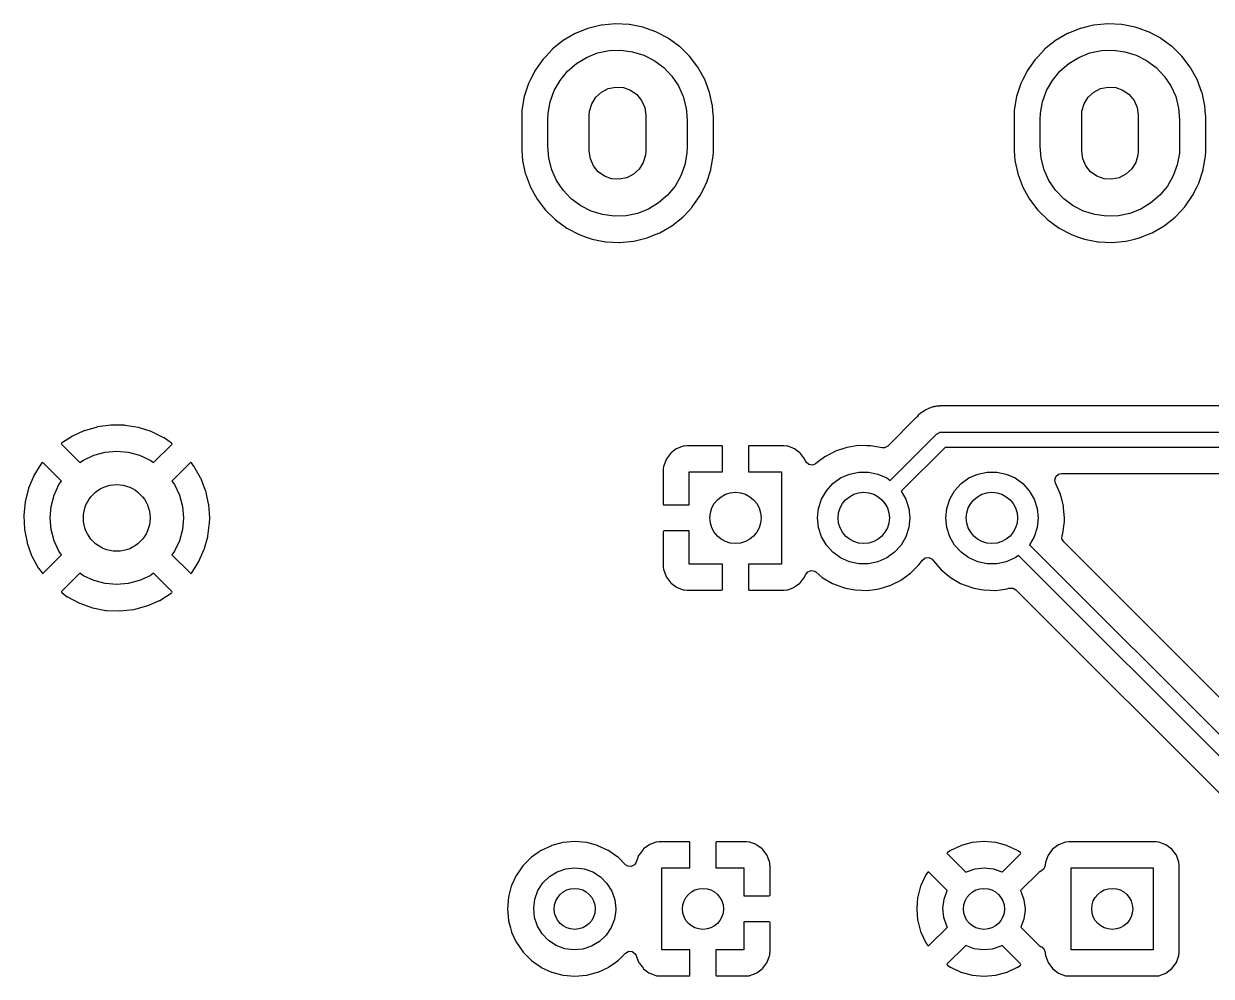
# Model space of a CAD drawing. Extents: x 41 to 172, y -227 to -42.
# Drawn here: x 61.05 to 84.21, y -205.78 to -187.22 of the extents above; entities that cross this region are included whole.
import ezdxf

# ---------------------------------------------------------------- set-up
doc = ezdxf.new("R2010")
doc.units = 0
doc.layers.add('BLACK', color=7, linetype='CONTINUOUS')

msp = doc.modelspace()

# ---------------------------------------------------------------- linework, layer by layer
at = {"layer": 'BLACK', "linetype": 'CONTINUOUS'}
for p, q in [((72.0499, -187.309), (71.8071, -187.407)), ((72.0542, -187.307), (72.0499, -187.309)), ((72.0499, -187.309), (72.0499, -187.309)), ((72.1831, -187.276), (72.0542, -187.307)), ((72.3131, -187.244), (72.1831, -187.276)), ((72.3176, -187.243), (72.3131, -187.244)), ((72.3131, -187.244), (72.3131, -187.244)), ((72.5875, -187.217), (72.3176, -187.243)), ((72.5921, -187.217), (72.5875, -187.217)), ((72.8538, -187.23), (72.5921, -187.217)), ((72.5921, -187.217), (72.5921, -187.217)), ((72.8583, -187.23), (72.8538, -187.23)), ((72.8538, -187.23), (72.8538, -187.23)), ((72.8628, -187.231), (72.8583, -187.23)), ((73.0263, -187.264), (72.8628, -187.231)), ((72.8628, -187.231), (72.8628, -187.231)), ((73.1244, -187.283), (73.0263, -187.264)), ((73.198, -187.309), (73.1244, -187.283)), ((73.3757, -187.372), (73.198, -187.309)), ((81.6499, -187.309), (81.4071, -187.407)), ((81.6542, -187.307), (81.6499, -187.309)), ((81.6499, -187.309), (81.6499, -187.309)), ((81.7831, -187.276), (81.6542, -187.307)), ((81.9131, -187.244), (81.7831, -187.276)), ((81.9176, -187.243), (81.9131, -187.244)), ((81.9131, -187.244), (81.9131, -187.244)), ((82.1875, -187.217), (81.9176, -187.243)), ((82.1921, -187.217), (82.1875, -187.217)), ((82.4538, -187.23), (82.1921, -187.217)), ((82.1921, -187.217), (82.1921, -187.217)), ((82.4583, -187.23), (82.4538, -187.23)), ((82.4538, -187.23), (82.4538, -187.23)), ((82.4628, -187.231), (82.4583, -187.23)), ((82.6263, -187.264), (82.4628, -187.231)), ((82.4628, -187.231), (82.4628, -187.231)), ((82.7244, -187.283), (82.6263, -187.264)), ((82.798, -187.309), (82.7244, -187.283)), ((82.9757, -187.372), (82.798, -187.309)), ((71.8028, -187.409), (71.5688, -187.546)), ((71.8071, -187.407), (71.8028, -187.409)), ((73.3758, -187.372), (73.3757, -187.372)), ((73.3801, -187.373), (73.3758, -187.372)), ((73.62, -187.499), (73.3801, -187.373)), ((73.6237, -187.502), (73.62, -187.499)), ((73.8131, -187.64), (73.6237, -187.502)), ((81.4028, -187.409), (81.1688, -187.546)), ((81.4071, -187.407), (81.4028, -187.409)), ((82.9758, -187.372), (82.9757, -187.372)), ((82.9801, -187.373), (82.9758, -187.372)), ((83.22, -187.499), (82.9801, -187.373)), ((83.2237, -187.502), (83.22, -187.499)), ((83.4131, -187.64), (83.2237, -187.502)), ((71.3539, -187.719), (71.2292, -187.852)), ((71.3571, -187.715), (71.3539, -187.719)), ((71.5688, -187.546), (71.3571, -187.715)), ((72.2392, -187.787), (72.4643, -187.74)), ((72.4643, -187.74), (72.6941, -187.732)), ((72.6941, -187.732), (72.922, -187.762)), ((72.922, -187.762), (73.1417, -187.83)), ((73.8393, -187.659), (73.8131, -187.64)), ((73.8425, -187.662), (73.8393, -187.659)), ((73.9724, -187.789), (73.8425, -187.662)), ((80.9539, -187.719), (80.8292, -187.852)), ((80.9571, -187.715), (80.9539, -187.719)), ((81.1688, -187.546), (80.9571, -187.715)), ((81.8392, -187.787), (82.0643, -187.74)), ((82.0643, -187.74), (82.2941, -187.732)), ((82.2941, -187.732), (82.522, -187.762)), ((82.522, -187.762), (82.7417, -187.83)), ((83.4393, -187.659), (83.4131, -187.64)), ((83.4425, -187.662), (83.4393, -187.659)), ((83.5724, -187.789), (83.4425, -187.662)), ((71.172, -187.914), (71.0174, -188.136)), ((71.2292, -187.852), (71.172, -187.914)), ((71.655, -188.142), (71.8287, -187.991)), ((71.8287, -187.991), (72.0253, -187.872)), ((72.0253, -187.872), (72.2392, -187.787)), ((73.1417, -187.83), (73.3467, -187.934)), ((73.3467, -187.934), (73.5312, -188.071)), ((74.0332, -187.849), (73.9724, -187.789)), ((74.1977, -188.064), (74.0332, -187.849)), ((80.772, -187.914), (80.6174, -188.136)), ((80.8292, -187.852), (80.772, -187.914)), ((81.255, -188.142), (81.4287, -187.991)), ((81.4287, -187.991), (81.6253, -187.872)), ((81.6253, -187.872), (81.8392, -187.787)), ((82.7417, -187.83), (82.9467, -187.934)), ((82.9467, -187.934), (83.1312, -188.071)), ((83.6332, -187.849), (83.5724, -187.789)), ((83.7977, -188.064), (83.6332, -187.849)), ((71.0154, -188.14), (70.9333, -188.305)), ((71.0174, -188.136), (71.0154, -188.14)), ((71.0154, -188.14), (71.0154, -188.14)), ((71.5092, -188.32), (71.655, -188.142)), ((73.5312, -188.071), (73.6899, -188.238)), ((74.3293, -188.301), (74.1977, -188.064)), ((80.6154, -188.14), (80.5333, -188.305)), ((80.6174, -188.136), (80.6154, -188.14)), ((80.6154, -188.14), (80.6154, -188.14)), ((81.1092, -188.32), (81.255, -188.142)), ((83.1312, -188.071), (83.2899, -188.238)), ((83.9293, -188.301), (83.7977, -188.064)), ((70.8966, -188.379), (70.8122, -188.637)), ((70.9333, -188.305), (70.8966, -188.379)), ((71.3954, -188.52), (71.5092, -188.32)), ((72.4491, -188.481), (72.5955, -188.451)), ((72.5955, -188.451), (72.7444, -188.462)), ((72.7444, -188.462), (72.8848, -188.513)), ((73.6899, -188.238), (73.8183, -188.429)), ((73.8183, -188.429), (73.9128, -188.638)), ((74.4254, -188.555), (74.3293, -188.301)), ((80.4966, -188.379), (80.4122, -188.637)), ((80.5333, -188.305), (80.4966, -188.379)), ((80.9954, -188.52), (81.1092, -188.32)), ((82.0491, -188.481), (82.1955, -188.451)), ((82.1955, -188.451), (82.3444, -188.462)), ((82.3444, -188.462), (82.4848, -188.513)), ((83.2899, -188.238), (83.4183, -188.429)), ((83.4183, -188.429), (83.5128, -188.638)), ((84.0254, -188.555), (83.9293, -188.301)), ((70.8122, -188.637), (70.7658, -188.904)), ((71.317, -188.736), (71.3954, -188.52)), ((72.1275, -188.776), (72.2062, -188.649)), ((72.2062, -188.649), (72.3161, -188.548)), ((72.3161, -188.548), (72.4491, -188.481)), ((72.8848, -188.513), (73.0065, -188.599)), ((73.0065, -188.599), (73.1004, -188.715)), ((73.9128, -188.638), (73.9706, -188.861)), ((74.4264, -188.559), (74.4254, -188.555)), ((74.4829, -188.815), (74.4264, -188.559)), ((74.4264, -188.559), (74.4264, -188.559)), ((80.4122, -188.637), (80.3658, -188.904)), ((80.917, -188.736), (80.9954, -188.52)), ((81.7275, -188.776), (81.8062, -188.649)), ((81.8062, -188.649), (81.9161, -188.548)), ((81.9161, -188.548), (82.0491, -188.481)), ((82.4848, -188.513), (82.6065, -188.599)), ((82.6065, -188.599), (82.7004, -188.715)), ((83.5128, -188.638), (83.5706, -188.861)), ((84.0264, -188.559), (84.0254, -188.555)), ((84.0829, -188.815), (84.0264, -188.559)), ((84.0264, -188.559), (84.0264, -188.559)), ((70.7658, -188.904), (70.7615, -188.99)), ((71.276, -188.962), (71.317, -188.736)), ((72.08, -189), (72.0859, -188.92)), ((72.0859, -188.92), (72.1275, -188.776)), ((73.1004, -188.715), (73.1597, -188.852)), ((73.1597, -188.852), (73.18, -189)), ((73.9706, -188.861), (73.99, -189.09)), ((74.4839, -188.82), (74.4829, -188.815)), ((74.4842, -188.824), (74.4839, -188.82)), ((74.4963, -188.991), (74.4842, -188.824)), ((80.3658, -188.904), (80.3615, -188.99)), ((80.876, -188.962), (80.917, -188.736)), ((81.68, -189), (81.6859, -188.92)), ((81.6859, -188.92), (81.7275, -188.776)), ((82.7004, -188.715), (82.7597, -188.852)), ((82.7597, -188.852), (82.78, -189)), ((83.5706, -188.861), (83.59, -189.09)), ((84.0839, -188.82), (84.0829, -188.815)), ((84.0842, -188.824), (84.0839, -188.82)), ((84.0963, -188.991), (84.0842, -188.824)), ((70.7615, -188.99), (70.7615, -189.679)), ((71.27, -189.09), (71.276, -188.962)), ((71.27, -189.61), (71.27, -189.09)), ((72.08, -189.7), (72.08, -189)), ((73.18, -189), (73.18, -189.7)), ((73.99, -189.09), (73.99, -189.61)), ((74.4985, -189.021), (74.4963, -188.991)), ((74.4985, -189.71), (74.4985, -189.021)), ((80.3615, -188.99), (80.3615, -189.679)), ((80.87, -189.09), (80.876, -188.962)), ((80.87, -189.61), (80.87, -189.09)), ((81.68, -189.7), (81.68, -189)), ((82.78, -189), (82.78, -189.7)), ((83.59, -189.09), (83.59, -189.61)), ((84.0985, -189.021), (84.0963, -188.991)), ((84.0985, -189.71), (84.0985, -189.021)), ((71.2894, -189.839), (71.27, -189.61)), ((73.99, -189.61), (73.984, -189.738)), ((80.8894, -189.839), (80.87, -189.61)), ((83.59, -189.61), (83.584, -189.738)), ((70.7615, -189.679), (70.7617, -189.681)), ((70.7617, -189.681), (70.7697, -189.792)), ((70.7617, -189.681), (70.7617, -189.681)), ((70.7697, -189.792), (70.7761, -189.88)), ((71.3472, -190.062), (71.2894, -189.839)), ((72.1003, -189.848), (72.08, -189.7)), ((72.1595, -189.985), (72.1003, -189.848)), ((73.1741, -189.78), (73.1324, -189.924)), ((73.18, -189.7), (73.1741, -189.78)), ((73.984, -189.738), (73.943, -189.964)), ((74.4495, -190.053), (74.4936, -189.8)), ((74.4936, -189.8), (74.4942, -189.796)), ((74.4936, -189.8), (74.4936, -189.8)), ((74.4942, -189.796), (74.4985, -189.71)), ((80.3615, -189.679), (80.3617, -189.681)), ((80.3617, -189.681), (80.3697, -189.792)), ((80.3617, -189.681), (80.3617, -189.681)), ((80.3697, -189.792), (80.3761, -189.88)), ((80.9472, -190.062), (80.8894, -189.839)), ((81.7003, -189.848), (81.68, -189.7)), ((81.7595, -189.985), (81.7003, -189.848)), ((82.7741, -189.78), (82.7325, -189.924)), ((82.78, -189.7), (82.7741, -189.78)), ((83.584, -189.738), (83.543, -189.964)), ((84.0495, -190.053), (84.0936, -189.8)), ((84.0936, -189.8), (84.0942, -189.796)), ((84.0936, -189.8), (84.0936, -189.8)), ((84.0942, -189.796), (84.0985, -189.71)), ((70.7761, -189.88), (70.7771, -189.885)), ((70.7771, -189.885), (70.7771, -189.885)), ((70.7771, -189.885), (70.8319, -190.133)), ((71.4417, -190.271), (71.3472, -190.062)), ((72.2535, -190.101), (72.1595, -189.985)), ((73.0538, -190.051), (72.9439, -190.152)), ((73.1324, -189.924), (73.0538, -190.051)), ((73.943, -189.964), (73.8646, -190.18)), ((74.3634, -190.321), (74.4478, -190.063)), ((74.4478, -190.063), (74.4495, -190.053)), ((80.3761, -189.88), (80.3771, -189.885)), ((80.3771, -189.885), (80.3771, -189.885)), ((80.3771, -189.885), (80.4319, -190.133)), ((81.0417, -190.271), (80.9472, -190.062)), ((81.8535, -190.101), (81.7595, -189.985)), ((82.6538, -190.051), (82.5439, -190.152)), ((82.7325, -189.924), (82.6538, -190.051)), ((83.543, -189.964), (83.4646, -190.18)), ((83.9634, -190.321), (84.0478, -190.063)), ((84.0478, -190.063), (84.0495, -190.053)), ((70.8319, -190.133), (70.8346, -190.145)), ((70.8346, -190.145), (70.9307, -190.399)), ((71.5701, -190.462), (71.4417, -190.271)), ((72.3752, -190.187), (72.2535, -190.101)), ((72.5156, -190.238), (72.3752, -190.187)), ((72.6645, -190.249), (72.5156, -190.238)), ((72.8109, -190.219), (72.6645, -190.249)), ((72.9439, -190.152), (72.8109, -190.219)), ((73.8646, -190.18), (73.7508, -190.38)), ((80.4319, -190.133), (80.4346, -190.145)), ((80.4346, -190.145), (80.5307, -190.399)), ((81.1701, -190.462), (81.0417, -190.271)), ((81.9752, -190.187), (81.8535, -190.101)), ((82.1156, -190.238), (81.9752, -190.187)), ((82.2645, -190.249), (82.1156, -190.238)), ((82.4109, -190.219), (82.2645, -190.249)), ((82.5439, -190.152), (82.4109, -190.219)), ((83.4646, -190.18), (83.3508, -190.38)), ((70.9307, -190.399), (71.0623, -190.636)), ((71.7288, -190.629), (71.5701, -190.462)), ((73.7508, -190.38), (73.605, -190.558)), ((74.2426, -190.564), (74.3246, -190.399)), ((74.3246, -190.399), (74.3613, -190.325)), ((74.3613, -190.325), (74.3634, -190.321)), ((74.3613, -190.325), (74.3613, -190.325)), ((80.5307, -190.399), (80.6623, -190.636)), ((81.3288, -190.629), (81.1701, -190.462)), ((83.3508, -190.38), (83.205, -190.558)), ((83.8426, -190.564), (83.9246, -190.399)), ((83.9246, -190.399), (83.9613, -190.325)), ((83.9613, -190.325), (83.9634, -190.321)), ((83.9613, -190.325), (83.9613, -190.325)), ((71.0623, -190.636), (71.2268, -190.851)), ((71.9133, -190.766), (71.7288, -190.629)), ((72.1183, -190.87), (71.9133, -190.766)), ((73.4313, -190.709), (73.2347, -190.828)), ((73.605, -190.558), (73.4313, -190.709)), ((74.088, -190.786), (74.2426, -190.564)), ((80.6623, -190.636), (80.8268, -190.851)), ((81.5133, -190.766), (81.3288, -190.629)), ((81.7183, -190.87), (81.5133, -190.766)), ((83.0313, -190.709), (82.8347, -190.828)), ((83.205, -190.558), (83.0313, -190.709)), ((83.688, -190.786), (83.8426, -190.564)), ((71.2268, -190.851), (71.4207, -191.041)), ((72.338, -190.938), (72.1183, -190.87)), ((72.5659, -190.968), (72.338, -190.938)), ((72.7957, -190.96), (72.5659, -190.968)), ((73.0208, -190.913), (72.7957, -190.96)), ((73.2347, -190.828), (73.0208, -190.913)), ((73.6912, -191.154), (73.9029, -190.985)), ((73.9029, -190.985), (74.0244, -190.855)), ((74.0244, -190.855), (74.0849, -190.79)), ((74.0849, -190.79), (74.088, -190.786)), ((74.0849, -190.79), (74.0849, -190.79)), ((80.8268, -190.851), (81.0207, -191.041)), ((81.938, -190.938), (81.7183, -190.87)), ((82.1659, -190.968), (81.938, -190.938)), ((82.3957, -190.96), (82.1659, -190.968)), ((82.6208, -190.913), (82.3957, -190.96)), ((82.8347, -190.828), (82.6208, -190.913)), ((83.2912, -191.154), (83.5029, -190.985)), ((83.5029, -190.985), (83.6244, -190.855)), ((83.6244, -190.855), (83.6849, -190.79)), ((83.6849, -190.79), (83.688, -190.786)), ((83.6849, -190.79), (83.6849, -190.79)), ((71.4207, -191.041), (71.64, -191.201)), ((71.64, -191.201), (71.8799, -191.327)), ((73.4572, -191.291), (73.6912, -191.154)), ((81.0207, -191.041), (81.24, -191.201)), ((81.24, -191.201), (81.4799, -191.327)), ((83.0572, -191.291), (83.2912, -191.154)), ((71.8799, -191.327), (71.8842, -191.328)), ((71.8842, -191.328), (71.8843, -191.328)), ((71.8843, -191.328), (72.0171, -191.375)), ((72.0171, -191.375), (72.1356, -191.417)), ((72.1356, -191.417), (72.2337, -191.436)), ((72.2337, -191.436), (72.3972, -191.469)), ((72.3972, -191.469), (72.3972, -191.469)), ((72.3972, -191.469), (72.4017, -191.47)), ((72.4017, -191.47), (72.4062, -191.47)), ((72.4062, -191.47), (72.4062, -191.47)), ((72.4062, -191.47), (72.6679, -191.483)), ((72.6725, -191.483), (72.9424, -191.457)), ((72.9424, -191.457), (72.9469, -191.456)), ((72.9469, -191.456), (73.1066, -191.417)), ((72.9469, -191.456), (72.9469, -191.456)), ((73.1066, -191.417), (73.2058, -191.393)), ((73.2058, -191.393), (73.365, -191.328)), ((73.365, -191.328), (73.4529, -191.293)), ((73.4529, -191.293), (73.4572, -191.291)), ((73.4529, -191.293), (73.4529, -191.293)), ((81.4799, -191.327), (81.4842, -191.328)), ((81.4842, -191.328), (81.4843, -191.328)), ((81.4843, -191.328), (81.6171, -191.375)), ((81.6171, -191.375), (81.7356, -191.417)), ((81.7356, -191.417), (81.8337, -191.436)), ((81.8337, -191.436), (81.9972, -191.469)), ((81.9972, -191.469), (81.9972, -191.469)), ((81.9972, -191.469), (82.0017, -191.47)), ((82.0017, -191.47), (82.0062, -191.47)), ((82.0062, -191.47), (82.0062, -191.47)), ((82.0062, -191.47), (82.2679, -191.483)), ((82.2725, -191.483), (82.5424, -191.457)), ((82.5424, -191.457), (82.5469, -191.456)), ((82.5469, -191.456), (82.7066, -191.417)), ((82.5469, -191.456), (82.5469, -191.456)), ((82.7066, -191.417), (82.8058, -191.393)), ((82.8058, -191.393), (82.965, -191.328)), ((82.965, -191.328), (83.0529, -191.293)), ((83.0529, -191.293), (83.0572, -191.291)), ((83.0529, -191.293), (83.0529, -191.293)), ((72.6679, -191.483), (72.6679, -191.483)), ((72.6679, -191.483), (72.6725, -191.483)), ((82.2679, -191.483), (82.2679, -191.483)), ((82.2679, -191.483), (82.2725, -191.483)), ((78.6904, -194.717), (78.6836, -194.721)), ((78.7348, -194.704), (78.6904, -194.717)), ((78.746, -194.7), (78.7348, -194.704)), ((78.7816, -194.686), (78.746, -194.7)), ((78.7889, -194.683), (78.7816, -194.686)), ((78.7816, -194.686), (78.7816, -194.686)), ((78.7968, -194.682), (78.7889, -194.683)), ((78.8032, -194.681), (78.7968, -194.682)), ((78.7968, -194.682), (78.7968, -194.682)), ((78.8102, -194.68), (78.8032, -194.681)), ((78.8296, -194.676), (78.8102, -194.68)), ((78.8502, -194.67), (78.8296, -194.676)), ((78.8963, -194.669), (78.8502, -194.67)), ((78.9082, -194.668), (78.8963, -194.669)), ((78.9126, -194.667), (78.9082, -194.668)), ((78.9417, -194.667), (78.9126, -194.667)), ((78.9456, -194.667), (78.9417, -194.667)), ((78.9614, -194.667), (78.9456, -194.667)), ((79.0165, -194.665), (78.9614, -194.667)), ((79.0242, -194.667), (79.0165, -194.665)), ((79.0361, -194.667), (79.0242, -194.667)), ((79.0242, -194.667), (79.0242, -194.667)), ((100.319, -194.667), (79.0361, -194.667)), ((78.4622, -194.887), (77.9004, -195.448)), ((78.4702, -194.878), (78.4622, -194.887)), ((78.4946, -194.848), (78.4702, -194.878)), ((78.4996, -194.842), (78.4946, -194.848)), ((78.4946, -194.848), (78.4946, -194.848)), ((78.517, -194.83), (78.4996, -194.842)), ((78.532, -194.817), (78.517, -194.83)), ((78.5472, -194.802), (78.532, -194.817)), ((78.554, -194.798), (78.5472, -194.802)), ((78.5869, -194.778), (78.554, -194.798)), ((78.554, -194.798), (78.554, -194.798)), ((78.5969, -194.772), (78.5869, -194.778)), ((78.6121, -194.76), (78.5969, -194.772)), ((78.6342, -194.744), (78.6121, -194.76)), ((78.6542, -194.736), (78.6342, -194.744)), ((78.6719, -194.728), (78.6542, -194.736)), ((78.6836, -194.721), (78.6719, -194.728)), ((62.2258, -195.154), (61.9903, -195.262)), ((62.2345, -195.15), (62.2258, -195.154)), ((62.4835, -195.078), (62.2345, -195.15)), ((62.4927, -195.076), (62.4835, -195.078)), ((62.7497, -195.041), (62.4927, -195.076)), ((62.759, -195.04), (62.7497, -195.041)), ((63.0183, -195.044), (62.759, -195.04)), ((63.0276, -195.045), (63.0183, -195.044)), ((63.2836, -195.086), (63.0276, -195.045)), ((63.2927, -195.088), (63.2836, -195.086)), ((63.5397, -195.168), (63.2927, -195.088)), ((63.5484, -195.171), (63.5397, -195.168)), ((63.781, -195.286), (63.5484, -195.171)), ((78.8981, -195.191), (78.9152, -195.181)), ((78.9152, -195.181), (78.9349, -195.181)), ((78.9349, -195.181), (78.954, -195.176)), ((78.954, -195.176), (121.571, -195.176)), ((61.7912, -195.392), (61.7821, -195.403)), ((61.7821, -195.403), (61.7867, -195.412)), ((61.7867, -195.412), (62.1464, -195.772)), ((61.9821, -195.267), (61.7912, -195.392)), ((61.9903, -195.262), (61.9821, -195.267)), ((63.789, -195.29), (63.781, -195.286)), ((63.9363, -195.393), (63.789, -195.29)), ((63.9457, -195.405), (63.9363, -195.393)), ((63.9393, -195.416), (63.9457, -195.405)), ((77.9479, -196.12), (78.8479, -195.22)), ((78.8479, -195.22), (78.865, -195.21)), ((78.865, -195.21), (78.879, -195.196)), ((78.879, -195.196), (78.8981, -195.191)), ((62.215, -195.724), (62.4204, -195.628)), ((62.4204, -195.628), (62.6393, -195.57)), ((62.6393, -195.57), (62.865, -195.55)), ((62.865, -195.55), (63.0907, -195.57)), ((63.0907, -195.57), (63.3096, -195.628)), ((63.3096, -195.628), (63.515, -195.724)), ((63.5836, -195.772), (63.9393, -195.416)), ((73.6617, -195.594), (73.5852, -195.696)), ((73.6743, -195.582), (73.6617, -195.594)), ((73.7764, -195.505), (73.6743, -195.582)), ((73.7919, -195.497), (73.7764, -195.505)), ((73.9124, -195.452), (73.7919, -195.497)), ((73.9276, -195.448), (73.9124, -195.452)), ((73.9785, -195.442), (73.9276, -195.448)), ((73.9853, -195.442), (73.9785, -195.442)), ((74.6625, -195.442), (73.9853, -195.442)), ((74.6701, -195.444), (74.6625, -195.442)), ((74.6715, -195.445), (74.6701, -195.444)), ((74.676, -195.46), (74.6715, -195.445)), ((74.676, -195.95), (74.676, -195.46)), ((75.1857, -195.448), (75.184, -195.456)), ((75.184, -195.456), (75.184, -195.95)), ((75.1869, -195.446), (75.1857, -195.448)), ((75.2021, -195.442), (75.1869, -195.446)), ((75.8747, -195.442), (75.2021, -195.442)), ((75.8815, -195.442), (75.8747, -195.442)), ((75.9324, -195.448), (75.8815, -195.442)), ((75.9476, -195.452), (75.9324, -195.448)), ((76.0681, -195.497), (75.9476, -195.452)), ((76.0836, -195.505), (76.0681, -195.497)), ((76.1857, -195.582), (76.0836, -195.505)), ((76.1983, -195.594), (76.1857, -195.582)), ((76.2748, -195.696), (76.1983, -195.594)), ((76.8777, -195.549), (76.6831, -195.651)), ((76.8823, -195.547), (76.8777, -195.549)), ((76.8777, -195.549), (76.8777, -195.549)), ((77.1025, -195.475), (76.8823, -195.547)), ((77.3314, -195.44), (77.1025, -195.475)), ((77.3366, -195.44), (77.3314, -195.44)), ((77.4856, -195.442), (77.3366, -195.44)), ((77.3366, -195.44), (77.3366, -195.44)), ((77.563, -195.443), (77.4856, -195.442)), ((77.5681, -195.444), (77.563, -195.443)), ((77.7893, -195.483), (77.5681, -195.444)), ((77.5681, -195.444), (77.5681, -195.444)), ((77.8381, -195.482), (77.7893, -195.483)), ((77.9004, -195.448), (77.8381, -195.482)), ((79.0161, -195.476), (78.1629, -196.329)), ((121.572, -195.476), (79.0161, -195.476)), ((61.3865, -195.801), (61.252, -196.023)), ((61.3919, -195.794), (61.3865, -195.801)), ((61.4075, -195.775), (61.3919, -195.794)), ((61.4175, -195.768), (61.4075, -195.775)), ((61.4308, -195.775), (61.4175, -195.768)), ((61.7872, -196.131), (61.4308, -195.775)), ((62.1464, -195.772), (62.215, -195.724)), ((63.515, -195.724), (63.5836, -195.772)), ((64.2985, -195.776), (63.9428, -196.131)), ((64.3101, -195.769), (64.2985, -195.776)), ((64.322, -195.778), (64.3101, -195.769)), ((64.3652, -195.832), (64.322, -195.778)), ((64.3704, -195.84), (64.3652, -195.832)), ((64.4991, -196.065), (64.3704, -195.84)), ((73.5279, -195.848), (73.5224, -195.899)), ((73.5315, -195.832), (73.5279, -195.848)), ((73.5767, -195.712), (73.5315, -195.832)), ((73.5852, -195.696), (73.5767, -195.712)), ((76.2833, -195.712), (76.2748, -195.696)), ((76.2939, -195.74), (76.2833, -195.712)), ((76.3067, -195.765), (76.2939, -195.74)), ((76.361, -195.811), (76.3067, -195.765)), ((76.4313, -195.82), (76.361, -195.811)), ((76.4911, -195.792), (76.4313, -195.82)), ((76.4917, -195.793), (76.4911, -195.792)), ((76.5254, -195.768), (76.4917, -195.793)), ((76.6727, -195.657), (76.5254, -195.768)), ((76.6769, -195.654), (76.6727, -195.657)), ((76.6727, -195.657), (76.6727, -195.657)), ((76.6831, -195.651), (76.6769, -195.654)), ((61.2477, -196.031), (61.1474, -196.27)), ((61.252, -196.023), (61.2477, -196.031)), ((64.5031, -196.074), (64.4991, -196.065)), ((64.5972, -196.316), (64.5031, -196.074)), ((73.5224, -195.899), (73.522, -195.905)), ((73.522, -195.905), (73.522, -196.578)), ((74.03, -196.596), (74.03, -195.95)), ((74.03, -195.95), (74.676, -195.95)), ((75.184, -195.95), (75.83, -195.95)), ((75.83, -195.95), (75.83, -197.75)), ((76.8278, -196.181), (76.98, -196.071)), ((76.98, -196.071), (77.1519, -195.994)), ((77.1519, -195.994), (77.3359, -195.955)), ((77.3359, -195.955), (77.5241, -195.955)), ((77.5241, -195.955), (77.7081, -195.994)), ((77.7081, -195.994), (77.88, -196.071)), ((77.88, -196.071), (77.9479, -196.12)), ((79.3278, -196.181), (79.48, -196.071)), ((79.48, -196.071), (79.6519, -195.994)), ((79.6519, -195.994), (79.8359, -195.955)), ((79.8359, -195.955), (80.0241, -195.955)), ((80.0241, -195.955), (80.2081, -195.994)), ((80.2081, -195.994), (80.38, -196.071)), ((80.38, -196.071), (80.5322, -196.181)), ((81.1533, -196.111), (81.1731, -196.043)), ((81.1731, -196.043), (81.2266, -195.996)), ((81.2266, -195.996), (81.2793, -195.984)), ((81.2793, -195.984), (121.186, -195.984)), ((61.1445, -196.279), (61.0806, -196.531)), ((61.1474, -196.27), (61.1445, -196.279)), ((61.6434, -196.405), (61.7392, -196.2)), ((61.7392, -196.2), (61.7872, -196.131)), ((63.9428, -196.131), (63.9908, -196.2)), ((63.9908, -196.2), (64.0866, -196.405)), ((64.5999, -196.324), (64.5972, -196.316)), ((64.6571, -196.577), (64.5999, -196.324)), ((76.6078, -196.484), (76.7019, -196.321)), ((76.7019, -196.321), (76.8278, -196.181)), ((78.1629, -196.329), (78.2522, -196.484)), ((79.1078, -196.484), (79.2019, -196.321)), ((79.2019, -196.321), (79.3278, -196.181)), ((80.5322, -196.181), (80.6581, -196.321)), ((80.6581, -196.321), (80.7522, -196.484)), ((81.1716, -196.173), (81.1533, -196.111)), ((81.1728, -196.178), (81.1703, -196.173)), ((81.1703, -196.173), (81.1716, -196.173)), ((81.1756, -196.182), (81.1728, -196.178)), ((81.1776, -196.187), (81.1756, -196.182)), ((81.2538, -196.362), (81.1776, -196.187)), ((81.1776, -196.187), (81.1776, -196.187)), ((61.079, -196.54), (61.053, -196.798)), ((61.0806, -196.531), (61.079, -196.54)), ((61.5847, -196.624), (61.6434, -196.405)), ((64.0866, -196.405), (64.1452, -196.624)), ((76.5497, -196.663), (76.6078, -196.484)), ((78.2522, -196.484), (78.3103, -196.663)), ((79.0497, -196.663), (79.1078, -196.484)), ((80.7522, -196.484), (80.8103, -196.663)), ((81.2679, -196.395), (81.2538, -196.362)), ((81.2692, -196.4), (81.2679, -196.395)), ((81.2908, -196.486), (81.2692, -196.4)), ((81.2692, -196.4), (81.2692, -196.4)), ((81.3243, -196.619), (81.2908, -196.486)), ((61.053, -196.798), (61.0528, -196.807)), ((61.565, -196.85), (61.5847, -196.624)), ((64.1452, -196.624), (64.165, -196.85)), ((64.6572, -196.578), (64.6571, -196.577)), ((64.6585, -196.587), (64.6572, -196.578)), ((64.6778, -196.847), (64.6585, -196.587)), ((73.522, -196.578), (73.5265, -196.593)), ((73.5265, -196.593), (73.5279, -196.594)), ((73.5279, -196.594), (73.5355, -196.596)), ((73.5355, -196.596), (74.03, -196.596)), ((76.53, -196.85), (76.5497, -196.663)), ((78.3103, -196.663), (78.33, -196.85)), ((79.03, -196.85), (79.0497, -196.663)), ((80.8103, -196.663), (80.83, -196.85)), ((81.3248, -196.624), (81.3243, -196.619)), ((81.3276, -196.659), (81.3248, -196.624)), ((81.3248, -196.624), (81.3248, -196.624)), ((81.3433, -196.85), (81.3276, -196.659)), ((61.0528, -196.807), (61.0652, -197.066)), ((61.5847, -197.076), (61.565, -196.85)), ((64.165, -196.85), (64.1452, -197.076)), ((64.6423, -197.207), (64.6752, -196.948)), ((64.6752, -196.948), (64.6757, -196.942)), ((64.6757, -196.942), (64.678, -196.853)), ((64.678, -196.853), (64.6778, -196.847)), ((76.5497, -197.037), (76.53, -196.85)), ((78.33, -196.85), (78.3103, -197.037)), ((79.0497, -197.037), (79.03, -196.85)), ((80.83, -196.85), (80.8103, -197.037)), ((81.3114, -197.149), (81.3416, -196.919)), ((81.3416, -196.919), (81.3426, -196.878)), ((81.3426, -196.878), (81.3432, -196.853)), ((81.3432, -196.853), (81.3433, -196.85)), ((81.3432, -196.853), (81.3432, -196.853)), ((61.0652, -197.066), (61.0664, -197.076)), ((61.0664, -197.076), (61.117, -197.33)), ((61.6434, -197.295), (61.5847, -197.076)), ((64.1452, -197.076), (64.0866, -197.295)), ((64.57, -197.466), (64.6404, -197.216)), ((64.6404, -197.216), (64.6423, -197.207)), ((73.5237, -197.11), (73.522, -197.118)), ((73.522, -197.118), (73.522, -197.795)), ((73.5249, -197.108), (73.5237, -197.11)), ((73.5401, -197.104), (73.5249, -197.108)), ((74.03, -197.104), (73.5401, -197.104)), ((74.03, -197.75), (74.03, -197.104)), ((76.6078, -197.216), (76.5497, -197.037)), ((76.7019, -197.379), (76.6078, -197.216)), ((78.2522, -197.216), (78.1581, -197.379)), ((78.3103, -197.037), (78.2522, -197.216)), ((79.1078, -197.216), (79.0497, -197.037)), ((79.2019, -197.379), (79.1078, -197.216)), ((80.7522, -197.216), (80.6629, -197.371)), ((80.8103, -197.037), (80.7522, -197.216)), ((81.2955, -197.256), (81.2981, -197.193)), ((81.3295, -197.318), (81.2955, -197.256)), ((81.2981, -197.193), (81.3099, -197.154)), ((81.3099, -197.154), (81.3114, -197.149)), ((61.117, -197.33), (61.1194, -197.339)), ((61.1194, -197.339), (61.2071, -197.583)), ((61.7392, -197.5), (61.6434, -197.295)), ((64.0866, -197.295), (63.9908, -197.5)), ((64.4603, -197.711), (64.5668, -197.474)), ((64.5668, -197.474), (64.57, -197.466)), ((76.8278, -197.519), (76.7019, -197.379)), ((78.1581, -197.379), (78.0322, -197.519)), ((79.3278, -197.519), (79.2019, -197.379)), ((80.6629, -197.371), (86.4521, -203.16)), ((86.6259, -202.615), (81.3295, -197.318)), ((61.2071, -197.583), (61.2109, -197.592)), ((61.2109, -197.592), (61.3337, -197.82)), ((61.4324, -197.923), (61.7872, -197.569)), ((61.7872, -197.569), (61.7392, -197.5)), ((63.9908, -197.5), (63.9428, -197.569)), ((63.9428, -197.569), (64.3011, -197.927)), ((64.4072, -197.795), (64.4558, -197.719)), ((64.4558, -197.719), (64.4603, -197.711)), ((76.98, -197.629), (76.8278, -197.519)), ((77.1519, -197.706), (76.98, -197.629)), ((77.3359, -197.745), (77.1519, -197.706)), ((77.7081, -197.706), (77.5241, -197.745)), ((77.88, -197.629), (77.7081, -197.706)), ((78.0322, -197.519), (77.88, -197.629)), ((78.5063, -197.766), (78.5754, -197.67)), ((78.5754, -197.67), (78.6314, -197.626)), ((78.6314, -197.626), (78.7021, -197.62)), ((78.7021, -197.62), (78.765, -197.653)), ((78.765, -197.653), (78.7851, -197.678)), ((78.7851, -197.678), (78.7868, -197.68)), ((78.7868, -197.68), (78.7868, -197.68)), ((78.7868, -197.68), (78.7895, -197.685)), ((78.7895, -197.685), (78.9411, -197.86)), ((79.48, -197.629), (79.3278, -197.519)), ((79.6519, -197.706), (79.48, -197.629)), ((79.8359, -197.745), (79.6519, -197.706)), ((80.2081, -197.706), (80.0241, -197.745)), ((80.38, -197.629), (80.2081, -197.706)), ((80.4479, -197.58), (80.38, -197.629)), ((86.2839, -203.416), (80.4479, -197.58)), ((61.3337, -197.82), (61.3387, -197.828)), ((61.3387, -197.828), (61.4087, -197.922)), ((61.4087, -197.922), (61.42, -197.93)), ((61.42, -197.93), (61.4324, -197.923)), ((62.1464, -197.928), (61.7915, -198.283)), ((62.215, -197.976), (62.1464, -197.928)), ((63.5836, -197.928), (63.515, -197.976)), ((63.9419, -198.286), (63.5836, -197.928)), ((64.3011, -197.927), (64.3135, -197.934)), ((64.3135, -197.934), (64.3218, -197.927)), ((64.3218, -197.927), (64.4072, -197.795)), ((73.522, -197.795), (73.5224, -197.801)), ((73.5224, -197.801), (73.5279, -197.852)), ((73.5279, -197.852), (73.5315, -197.868)), ((73.5315, -197.868), (73.5767, -197.988)), ((74.676, -197.75), (74.03, -197.75)), ((74.676, -198.244), (74.676, -197.75)), ((75.83, -197.75), (75.184, -197.75)), ((75.184, -197.75), (75.184, -198.24)), ((76.2833, -197.988), (76.2953, -197.956)), ((76.2953, -197.956), (76.3379, -197.899)), ((76.3379, -197.899), (76.4045, -197.875)), ((76.4045, -197.875), (76.4738, -197.89)), ((76.4738, -197.89), (76.4937, -197.903)), ((76.4937, -197.903), (76.6193, -198.008)), ((77.5241, -197.745), (77.3359, -197.745)), ((78.1537, -198.064), (78.3422, -197.929)), ((78.3422, -197.929), (78.5063, -197.766)), ((78.9411, -197.86), (79.1193, -198.008)), ((80.0241, -197.745), (79.8359, -197.745)), ((62.4204, -198.072), (62.215, -197.976)), ((62.6393, -198.13), (62.4204, -198.072)), ((62.865, -198.15), (62.6393, -198.13)), ((63.0907, -198.13), (62.865, -198.15)), ((63.3096, -198.072), (63.0907, -198.13)), ((63.515, -197.976), (63.3096, -198.072)), ((73.5767, -197.988), (73.5852, -198.004)), ((73.5852, -198.004), (73.6617, -198.106)), ((73.6617, -198.106), (73.6743, -198.118)), ((73.6743, -198.118), (73.7764, -198.195)), ((76.0836, -198.195), (76.1857, -198.118)), ((76.1857, -198.118), (76.1983, -198.106)), ((76.1983, -198.106), (76.2748, -198.004)), ((76.2748, -198.004), (76.2833, -197.988)), ((76.6193, -198.008), (76.8193, -198.125)), ((76.8193, -198.125), (77.0357, -198.207)), ((77.7288, -198.231), (77.9407, -198.167)), ((77.9407, -198.167), (77.9457, -198.166)), ((77.9457, -198.166), (78.0262, -198.126)), ((78.0262, -198.126), (78.149, -198.066)), ((78.149, -198.066), (78.1491, -198.066)), ((78.1491, -198.066), (78.1537, -198.064)), ((79.1193, -198.008), (79.3193, -198.125)), ((79.3193, -198.125), (79.5357, -198.207)), ((61.7915, -198.283), (61.7848, -198.295)), ((61.7848, -198.295), (61.7936, -198.306)), ((61.7936, -198.306), (61.9005, -198.385)), ((61.9005, -198.385), (61.9084, -198.39)), ((61.9084, -198.39), (62.1379, -198.511)), ((63.7062, -198.456), (63.9267, -198.319)), ((63.9267, -198.319), (63.9343, -198.314)), ((63.9343, -198.314), (63.9396, -198.309)), ((63.9396, -198.309), (63.948, -198.296)), ((63.948, -198.296), (63.9419, -198.286)), ((73.7764, -198.195), (73.7919, -198.203)), ((73.7919, -198.203), (73.9124, -198.248)), ((73.9124, -198.248), (73.9276, -198.252)), ((73.9276, -198.252), (73.9785, -198.258)), ((73.9785, -198.258), (73.9853, -198.258)), ((73.9853, -198.258), (74.6579, -198.258)), ((74.6579, -198.258), (74.6731, -198.254)), ((74.6731, -198.254), (74.6743, -198.252)), ((74.6743, -198.252), (74.676, -198.244)), ((75.184, -198.24), (75.1885, -198.255)), ((75.1885, -198.255), (75.1899, -198.256)), ((75.1899, -198.256), (75.1975, -198.258)), ((75.1975, -198.258), (75.8747, -198.258)), ((75.8747, -198.258), (75.8815, -198.258)), ((75.8815, -198.258), (75.9324, -198.252)), ((75.9324, -198.252), (75.9476, -198.248)), ((75.9476, -198.248), (76.0681, -198.203)), ((76.0681, -198.203), (76.0836, -198.195)), ((77.0357, -198.207), (77.0408, -198.208)), ((77.0408, -198.208), (77.0408, -198.208)), ((77.0408, -198.208), (77.0775, -198.216)), ((77.0775, -198.216), (77.2627, -198.253)), ((77.2627, -198.253), (77.3933, -198.258)), ((77.3933, -198.258), (77.4889, -198.262)), ((77.4889, -198.262), (77.489, -198.262)), ((77.489, -198.262), (77.4941, -198.262)), ((77.4941, -198.262), (77.4992, -198.261)), ((77.4992, -198.261), (77.5987, -198.248)), ((77.4992, -198.261), (77.4992, -198.261)), ((77.5987, -198.248), (77.7238, -198.232)), ((77.7238, -198.232), (77.7288, -198.231)), ((77.7288, -198.231), (77.7288, -198.231)), ((79.5357, -198.207), (79.5408, -198.208)), ((79.5408, -198.208), (79.5408, -198.208)), ((79.5408, -198.208), (79.5775, -198.216)), ((79.5775, -198.216), (79.7627, -198.253)), ((79.7627, -198.253), (79.8933, -198.258)), ((79.8933, -198.258), (79.9889, -198.262)), ((79.9889, -198.262), (79.989, -198.262)), ((79.989, -198.262), (79.9941, -198.262)), ((79.9941, -198.262), (79.9992, -198.261)), ((79.9992, -198.261), (80.0987, -198.248)), ((79.9992, -198.261), (79.9992, -198.261)), ((80.0987, -198.248), (80.2238, -198.232)), ((80.2238, -198.232), (80.2288, -198.231)), ((80.2288, -198.231), (80.2604, -198.221)), ((80.2288, -198.231), (80.2288, -198.231)), ((80.2604, -198.221), (80.2728, -198.218)), ((80.2728, -198.218), (80.3438, -198.217)), ((80.3438, -198.217), (80.3981, -198.249)), ((80.3981, -198.249), (85.8663, -203.718)), ((62.1379, -198.511), (62.1465, -198.514)), ((62.1465, -198.514), (62.3913, -198.6)), ((62.3913, -198.6), (62.4003, -198.602)), ((62.4003, -198.602), (62.6552, -198.651)), ((62.6552, -198.651), (62.6644, -198.652)), ((62.6644, -198.652), (62.9236, -198.662)), ((62.9329, -198.661), (63.1908, -198.633)), ((63.1908, -198.633), (63.1999, -198.632)), ((63.1999, -198.632), (63.4508, -198.565)), ((63.4508, -198.565), (63.4596, -198.562)), ((63.4596, -198.562), (63.6979, -198.46)), ((63.6979, -198.46), (63.7062, -198.456)), ((62.9236, -198.662), (62.9329, -198.661)), ((71.3408, -203.238), (71.1432, -203.33)), ((71.3458, -203.236), (71.3408, -203.238)), ((71.3408, -203.238), (71.3408, -203.238)), ((71.3511, -203.234), (71.3458, -203.236)), ((71.5616, -203.178), (71.3511, -203.234)), ((71.3511, -203.234), (71.3511, -203.234)), ((71.5669, -203.176), (71.5616, -203.178)), ((71.5616, -203.178), (71.5616, -203.178)), ((71.795, -203.157), (71.5669, -203.176)), ((72.0231, -203.176), (71.795, -203.157)), ((72.0284, -203.178), (72.0231, -203.176)), ((72.2389, -203.234), (72.0284, -203.178)), ((72.0284, -203.178), (72.0284, -203.178)), ((72.2442, -203.236), (72.2389, -203.234)), ((72.2389, -203.234), (72.2389, -203.234)), ((72.2492, -203.238), (72.2442, -203.236)), ((72.4468, -203.33), (72.2492, -203.238)), ((72.2492, -203.238), (72.2492, -203.238)), ((73.2414, -203.225), (73.1393, -203.302)), ((73.2569, -203.217), (73.2414, -203.225)), ((73.3774, -203.172), (73.2569, -203.217)), ((73.3926, -203.168), (73.3774, -203.172)), ((73.4435, -203.162), (73.3926, -203.168)), ((73.4503, -203.162), (73.4435, -203.162)), ((74.0275, -203.162), (73.4503, -203.162)), ((74.0351, -203.164), (74.0275, -203.162)), ((74.0365, -203.165), (74.0351, -203.164)), ((74.041, -203.18), (74.0365, -203.165)), ((74.041, -203.67), (74.041, -203.18)), ((74.5507, -203.168), (74.549, -203.176)), ((74.549, -203.176), (74.549, -203.67)), ((74.5519, -203.166), (74.5507, -203.168)), ((74.5671, -203.162), (74.5519, -203.166)), ((75.1397, -203.162), (74.5671, -203.162)), ((75.1465, -203.162), (75.1397, -203.162)), ((75.1974, -203.168), (75.1465, -203.162)), ((75.2126, -203.172), (75.1974, -203.168)), ((75.3331, -203.217), (75.2126, -203.172)), ((75.3486, -203.225), (75.3331, -203.217)), ((75.4507, -203.302), (75.3486, -203.225)), ((79.3209, -203.239), (79.1235, -203.331)), ((79.3312, -203.235), (79.3209, -203.239)), ((79.5417, -203.178), (79.3312, -203.235)), ((79.5525, -203.176), (79.5417, -203.178)), ((79.7695, -203.157), (79.5525, -203.176)), ((79.7805, -203.157), (79.7695, -203.157)), ((79.9975, -203.176), (79.7805, -203.157)), ((80.0083, -203.178), (79.9975, -203.176)), ((80.2188, -203.235), (80.0083, -203.178)), ((80.2291, -203.239), (80.2188, -203.235)), ((80.4265, -203.331), (80.2291, -203.239)), ((81.2283, -203.219), (81.1117, -203.307)), ((81.3647, -203.168), (81.2283, -203.219)), ((81.4269, -203.161), (81.3647, -203.168)), ((83.1231, -203.161), (81.4269, -203.161)), ((83.1853, -203.168), (83.1231, -203.161)), ((83.3217, -203.219), (83.1853, -203.168)), ((83.4383, -203.307), (83.3217, -203.219)), ((70.9507, -203.464), (70.7888, -203.626)), ((70.9552, -203.461), (70.9507, -203.464)), ((71.0811, -203.373), (70.9552, -203.461)), ((70.9552, -203.461), (70.9552, -203.461)), ((71.1383, -203.332), (71.0811, -203.373)), ((71.1432, -203.33), (71.1383, -203.332)), ((71.1432, -203.33), (71.1432, -203.33)), ((72.4517, -203.332), (72.4468, -203.33)), ((72.4468, -203.33), (72.4468, -203.33)), ((72.5089, -203.373), (72.4517, -203.332)), ((72.6348, -203.461), (72.5089, -203.373)), ((72.6393, -203.464), (72.6348, -203.461)), ((72.6348, -203.461), (72.6348, -203.461)), ((72.7854, -203.61), (72.6393, -203.464)), ((73.0417, -203.432), (72.9937, -203.56)), ((73.0502, -203.416), (73.0417, -203.432)), ((73.1267, -203.314), (73.0502, -203.416)), ((73.1393, -203.302), (73.1267, -203.314)), ((75.4633, -203.314), (75.4507, -203.302)), ((75.5148, -203.383), (75.4633, -203.314)), ((75.5398, -203.416), (75.5148, -203.383)), ((75.5483, -203.432), (75.5398, -203.416)), ((75.5935, -203.552), (75.5483, -203.432)), ((79.062, -203.373), (79.0536, -203.383)), ((79.0536, -203.383), (79.0606, -203.396)), ((79.0606, -203.396), (79.4195, -203.755)), ((79.114, -203.336), (79.062, -203.373)), ((79.1235, -203.331), (79.114, -203.336)), ((80.1313, -203.755), (80.4901, -203.396)), ((80.436, -203.336), (80.4265, -203.331)), ((80.4872, -203.372), (80.436, -203.336)), ((80.4965, -203.384), (80.4872, -203.372)), ((80.4901, -203.396), (80.4965, -203.384)), ((81.0244, -203.423), (80.9733, -203.56)), ((81.1117, -203.307), (81.0244, -203.423)), ((83.5256, -203.423), (83.4383, -203.307)), ((83.5767, -203.56), (83.5256, -203.423)), ((70.7423, -203.692), (70.6575, -203.813)), ((70.7856, -203.63), (70.7423, -203.692)), ((70.7888, -203.626), (70.7856, -203.63)), ((70.7856, -203.63), (70.7856, -203.63)), ((71.3025, -203.84), (71.4544, -203.746)), ((71.4544, -203.746), (71.6232, -203.689)), ((71.6232, -203.689), (71.8006, -203.67)), ((71.8006, -203.67), (71.9777, -203.691)), ((71.9777, -203.691), (72.1457, -203.751)), ((72.8282, -203.638), (72.7854, -203.61)), ((72.8989, -203.644), (72.8282, -203.638)), ((72.9619, -203.612), (72.8989, -203.644)), ((72.9919, -203.559), (72.9619, -203.612)), ((72.9937, -203.56), (72.9919, -203.559)), ((73.495, -205.27), (73.495, -203.67)), ((73.495, -203.67), (74.041, -203.67)), ((74.549, -203.67), (75.095, -203.67)), ((75.095, -203.67), (75.095, -204.216)), ((75.5971, -203.568), (75.5935, -203.552)), ((75.6026, -203.619), (75.5971, -203.568)), ((75.603, -203.625), (75.6026, -203.619)), ((75.603, -204.202), (75.603, -203.625)), ((78.6889, -203.748), (78.6769, -203.758)), ((78.7007, -203.755), (78.6889, -203.748)), ((79.4195, -203.755), (79.4344, -203.746)), ((79.4344, -203.746), (79.6032, -203.689)), ((79.6032, -203.689), (79.7806, -203.67)), ((79.7806, -203.67), (79.9577, -203.691)), ((79.9577, -203.691), (80.1257, -203.751)), ((80.8866, -203.736), (80.8486, -203.756)), ((80.8868, -203.736), (80.8866, -203.736)), ((80.887, -203.735), (80.8868, -203.736)), ((80.8979, -203.73), (80.887, -203.735)), ((80.9428, -203.692), (80.8968, -203.728)), ((80.8968, -203.728), (80.8979, -203.73)), ((80.9665, -203.625), (80.9428, -203.692)), ((80.9676, -203.612), (80.9665, -203.622)), ((80.9665, -203.622), (80.9665, -203.625)), ((80.9724, -203.568), (80.9676, -203.612)), ((80.9733, -203.56), (80.9724, -203.568)), ((81.475, -205.27), (81.475, -203.67)), ((81.475, -203.67), (83.075, -203.67)), ((83.075, -203.67), (83.075, -205.27)), ((83.5835, -203.622), (83.5767, -203.56)), ((83.5835, -205.318), (83.5835, -203.622)), ((70.6552, -203.818), (70.563, -204.016)), ((70.6575, -203.813), (70.6552, -203.818)), ((70.6552, -203.818), (70.6552, -203.818)), ((71.0784, -204.114), (71.175, -203.964)), ((71.175, -203.964), (71.3025, -203.84)), ((72.1457, -203.751), (72.2963, -203.847)), ((72.2963, -203.847), (72.422, -203.973)), ((72.422, -203.973), (72.5165, -204.124)), ((78.6356, -203.818), (78.5435, -204.016)), ((78.6411, -203.809), (78.6356, -203.818)), ((78.6769, -203.758), (78.6411, -203.809)), ((79.0591, -204.113), (78.7007, -203.755)), ((80.1257, -203.751), (80.1313, -203.755)), ((80.8486, -203.756), (80.4901, -204.114)), ((70.51, -204.21), (70.5015, -204.242)), ((70.5593, -204.026), (70.51, -204.21)), ((70.5607, -204.021), (70.5593, -204.026)), ((70.5593, -204.026), (70.5593, -204.026)), ((70.563, -204.016), (70.5607, -204.021)), ((71.0174, -204.282), (71.0784, -204.114)), ((72.5165, -204.124), (72.5751, -204.293)), ((75.5849, -204.216), (75.6001, -204.212)), ((75.6001, -204.212), (75.6013, -204.21)), ((75.6013, -204.21), (75.603, -204.202)), ((78.5398, -204.026), (78.4834, -204.237)), ((78.5435, -204.016), (78.5398, -204.026)), ((78.9974, -204.282), (79.0584, -204.114)), ((79.0584, -204.114), (79.0591, -204.113)), ((80.4901, -204.114), (80.4965, -204.124)), ((80.4965, -204.124), (80.5551, -204.293)), ((70.5015, -204.242), (70.4815, -204.47)), ((70.9951, -204.459), (71.0174, -204.282)), ((72.5751, -204.293), (72.595, -204.47)), ((75.095, -204.216), (75.5849, -204.216)), ((78.4815, -204.247), (78.4625, -204.465)), ((78.4834, -204.237), (78.4815, -204.247)), ((78.9751, -204.459), (78.9974, -204.282)), ((80.5551, -204.293), (80.575, -204.47)), ((70.4815, -204.47), (70.5015, -204.698)), ((71.0125, -204.636), (70.9951, -204.459)), ((71.0688, -204.806), (71.0125, -204.636)), ((72.5699, -204.669), (72.5065, -204.836)), ((72.5947, -204.492), (72.5699, -204.669)), ((72.595, -204.47), (72.5947, -204.492)), ((78.4625, -204.465), (78.4625, -204.475)), ((78.4625, -204.475), (78.4815, -204.693)), ((78.9925, -204.636), (78.9751, -204.459)), ((79.0488, -204.806), (78.9925, -204.636)), ((80.5499, -204.669), (80.4902, -204.826)), ((80.5747, -204.492), (80.5499, -204.669)), ((80.575, -204.47), (80.5747, -204.492)), ((70.5015, -204.698), (70.5029, -204.703)), ((70.5029, -204.703), (70.5029, -204.703)), ((70.5029, -204.703), (70.54, -204.842)), ((70.54, -204.842), (70.5607, -204.919)), ((71.1612, -204.958), (71.0688, -204.806)), ((72.5065, -204.836), (72.4078, -204.984)), ((75.5895, -204.724), (75.095, -204.724)), ((75.095, -204.724), (75.095, -205.27)), ((75.5971, -204.726), (75.5895, -204.724)), ((75.5985, -204.727), (75.5971, -204.726)), ((75.603, -204.742), (75.5985, -204.727)), ((75.603, -205.315), (75.603, -204.742)), ((78.4815, -204.693), (78.4834, -204.703)), ((78.4834, -204.703), (78.5398, -204.914)), ((78.7014, -205.184), (79.0606, -204.825)), ((79.0606, -204.825), (79.0488, -204.806)), ((80.4902, -204.826), (80.8493, -205.185)), ((70.5607, -204.919), (70.563, -204.924)), ((70.563, -204.924), (70.563, -204.924)), ((70.563, -204.924), (70.6552, -205.122)), ((70.6552, -205.122), (70.6552, -205.122)), ((70.6552, -205.122), (70.6575, -205.127)), ((70.6575, -205.127), (70.7158, -205.21)), ((71.2851, -205.086), (71.1612, -204.958)), ((71.4343, -205.184), (71.2851, -205.086)), ((72.2787, -205.107), (72.1255, -205.199)), ((72.4078, -204.984), (72.2787, -205.107)), ((78.5398, -204.914), (78.5435, -204.924)), ((78.5435, -204.924), (78.6356, -205.122)), ((78.6356, -205.122), (78.6411, -205.131)), ((78.6411, -205.131), (78.6775, -205.183)), ((70.7158, -205.21), (70.776, -205.296)), ((70.776, -205.296), (70.7888, -205.314)), ((70.7888, -205.314), (70.9507, -205.476)), ((71.6015, -205.246), (71.4343, -205.184)), ((71.7782, -205.27), (71.6015, -205.246)), ((71.9559, -205.254), (71.7782, -205.27)), ((72.1255, -205.199), (71.9559, -205.254)), ((72.6393, -205.476), (72.7854, -205.33)), ((72.7854, -205.33), (72.8477, -205.296)), ((72.8477, -205.296), (72.9185, -205.301)), ((72.9185, -205.301), (72.9754, -205.344)), ((72.9754, -205.344), (72.9927, -205.381)), ((74.041, -205.27), (73.495, -205.27)), ((74.041, -205.764), (74.041, -205.27)), ((75.095, -205.27), (74.549, -205.27)), ((74.549, -205.27), (74.549, -205.76)), ((75.5971, -205.372), (75.6026, -205.321)), ((75.6026, -205.321), (75.603, -205.315)), ((78.6775, -205.183), (78.688, -205.191)), ((78.688, -205.191), (78.7014, -205.184)), ((79.4186, -205.186), (79.0599, -205.544)), ((79.5815, -205.246), (79.4186, -205.186)), ((79.7582, -205.27), (79.5815, -205.246)), ((79.9359, -205.254), (79.7582, -205.27)), ((80.1055, -205.199), (79.9359, -205.254)), ((80.1298, -205.184), (80.1055, -205.199)), ((80.4894, -205.544), (80.1298, -205.184)), ((80.8493, -205.185), (80.891, -205.208)), ((80.891, -205.208), (80.901, -205.21)), ((80.901, -205.21), (80.9512, -205.26)), ((80.9512, -205.26), (80.9665, -205.314)), ((80.9665, -205.314), (80.9665, -205.315)), ((80.9665, -205.315), (80.9665, -205.318)), ((80.9665, -205.318), (80.9669, -205.322)), ((80.9669, -205.322), (80.9669, -205.322)), ((80.9669, -205.322), (80.9682, -205.334)), ((80.9682, -205.334), (80.9733, -205.38)), ((83.075, -205.27), (81.475, -205.27)), ((83.5767, -205.38), (83.5835, -205.318)), ((70.9507, -205.476), (70.9552, -205.479)), ((70.9552, -205.479), (70.9552, -205.479)), ((70.9552, -205.479), (70.9962, -205.508)), ((70.9962, -205.508), (71.1383, -205.608)), ((72.4517, -205.608), (72.5938, -205.508)), ((72.5938, -205.508), (72.6348, -205.479)), ((72.6348, -205.479), (72.6393, -205.476)), ((72.6348, -205.479), (72.6348, -205.479)), ((72.9927, -205.381), (72.9937, -205.38)), ((72.9937, -205.38), (73.0417, -205.508)), ((73.0417, -205.508), (73.0502, -205.524)), ((73.0502, -205.524), (73.1267, -205.626)), ((75.4633, -205.626), (75.5155, -205.556)), ((75.5155, -205.556), (75.5398, -205.524)), ((75.5398, -205.524), (75.5483, -205.508)), ((75.5483, -205.508), (75.5935, -205.388)), ((75.5935, -205.388), (75.5971, -205.372)), ((79.0599, -205.544), (79.0535, -205.556)), ((79.0535, -205.556), (79.0628, -205.568)), ((79.0628, -205.568), (79.114, -205.604)), ((80.436, -205.604), (80.488, -205.567)), ((80.488, -205.567), (80.4964, -205.557)), ((80.4964, -205.557), (80.4894, -205.544)), ((80.9733, -205.38), (81.0244, -205.517)), ((81.0244, -205.517), (81.1117, -205.633)), ((83.4383, -205.633), (83.5256, -205.517)), ((83.5256, -205.517), (83.5767, -205.38)), ((71.1383, -205.608), (71.1432, -205.61)), ((71.1432, -205.61), (71.1432, -205.61)), ((71.1432, -205.61), (71.3398, -205.701)), ((71.3398, -205.701), (71.3458, -205.704)), ((71.3458, -205.704), (71.3511, -205.706)), ((71.3511, -205.706), (71.3511, -205.706)), ((71.3511, -205.706), (71.5616, -205.762)), ((71.5616, -205.762), (71.5616, -205.762)), ((71.5616, -205.762), (71.5669, -205.764)), ((71.5669, -205.764), (71.795, -205.783)), ((71.795, -205.783), (72.0231, -205.764)), ((72.0231, -205.764), (72.0284, -205.762)), ((72.0284, -205.762), (72.2389, -205.706)), ((72.0284, -205.762), (72.0284, -205.762)), ((72.2389, -205.706), (72.2442, -205.704)), ((72.2389, -205.706), (72.2389, -205.706)), ((72.2442, -205.704), (72.2502, -205.701)), ((72.2502, -205.701), (72.4468, -205.61)), ((72.4468, -205.61), (72.4517, -205.608)), ((72.4468, -205.61), (72.4468, -205.61)), ((73.1267, -205.626), (73.1393, -205.638)), ((73.1393, -205.638), (73.2414, -205.715)), ((73.2414, -205.715), (73.2569, -205.723)), ((73.2569, -205.723), (73.3774, -205.768)), ((73.3774, -205.768), (73.3926, -205.772)), ((73.3926, -205.772), (73.4435, -205.778)), ((73.4435, -205.778), (73.4503, -205.778)), ((73.4503, -205.778), (74.0229, -205.778)), ((74.0229, -205.778), (74.0381, -205.774)), ((74.0381, -205.774), (74.0393, -205.772)), ((74.0393, -205.772), (74.041, -205.764)), ((74.549, -205.76), (74.5535, -205.775)), ((74.5535, -205.775), (74.5549, -205.776)), ((74.5549, -205.776), (74.5625, -205.778)), ((74.5625, -205.778), (75.1397, -205.778)), ((75.1397, -205.778), (75.1465, -205.778)), ((75.1465, -205.778), (75.1974, -205.772)), ((75.1974, -205.772), (75.2126, -205.768)), ((75.2126, -205.768), (75.3331, -205.723)), ((75.3331, -205.723), (75.3486, -205.715)), ((75.3486, -205.715), (75.4507, -205.638)), ((75.4507, -205.638), (75.4633, -205.626)), ((79.114, -205.604), (79.1235, -205.609)), ((79.1235, -205.609), (79.3209, -205.701)), ((79.3209, -205.701), (79.3312, -205.705)), ((79.3312, -205.705), (79.5417, -205.762)), ((79.5417, -205.762), (79.5525, -205.764)), ((79.5525, -205.764), (79.7695, -205.783)), ((79.7695, -205.783), (79.7805, -205.783)), ((79.7805, -205.783), (79.9975, -205.764)), ((79.9975, -205.764), (80.0083, -205.762)), ((80.0083, -205.762), (80.2188, -205.705)), ((80.2188, -205.705), (80.2291, -205.701)), ((80.2291, -205.701), (80.4265, -205.609)), ((80.4265, -205.609), (80.436, -205.604)), ((81.1117, -205.633), (81.2283, -205.721)), ((81.2283, -205.721), (81.3647, -205.772)), ((81.3647, -205.772), (81.4269, -205.778)), ((81.4269, -205.778), (83.1231, -205.778)), ((83.1231, -205.778), (83.1853, -205.772)), ((83.1853, -205.772), (83.3217, -205.721)), ((83.3217, -205.721), (83.4383, -205.633))]:
    msp.add_line(p, q, dxfattribs=at)
at = {"layer": 'BLACK'}
for centre, radius in [((62.865, -196.85), 0.65), ((74.93, -196.85), 0.5), ((77.43, -196.85), 0.5), ((79.93, -196.85), 0.5), ((71.795, -204.47), 0.4), ((74.295, -204.47), 0.4), ((79.775, -204.47), 0.4), ((82.275, -204.47), 0.4)]:
    msp.add_circle(centre, radius, dxfattribs=at)

doc.saveas('drawing.dxf')
